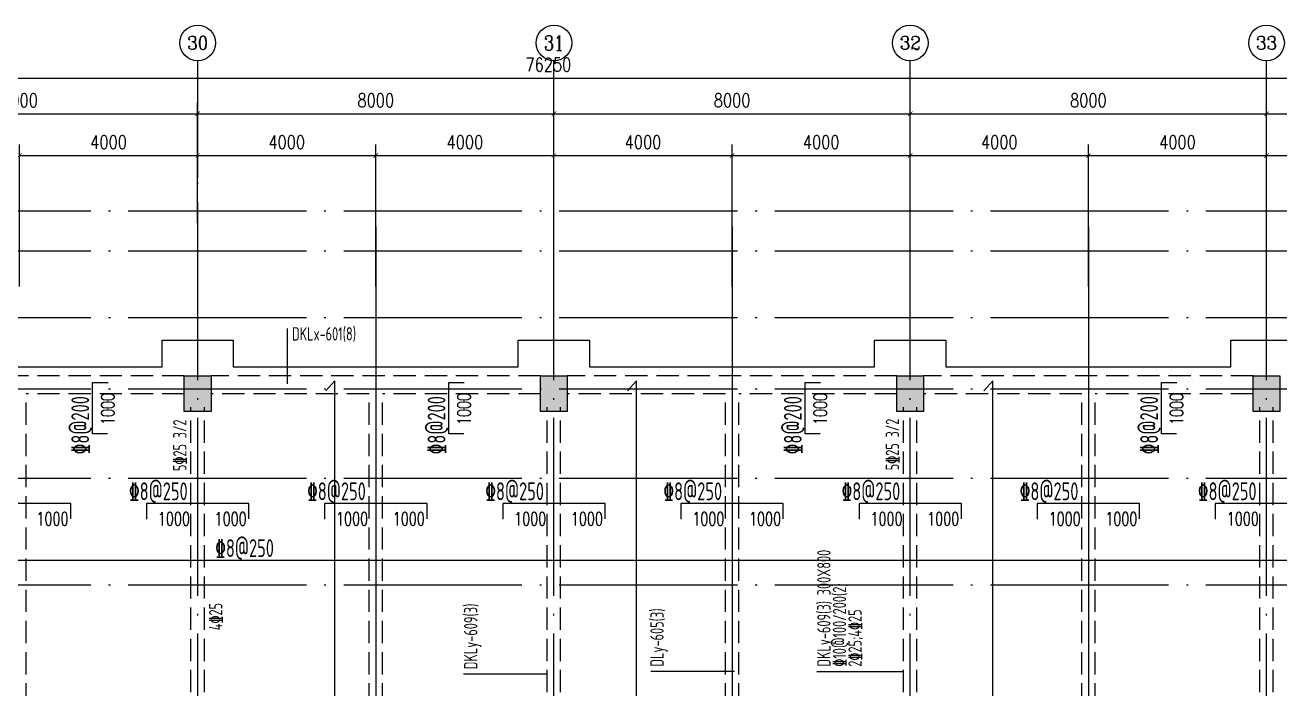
# Model space of a CAD drawing. Header units: millimetres. Extents: x 2998490 to 15040601, y 444546 to 7822218.
# Drawn here: x 14884097 to 14912272, y 7510340 to 7525238 of the extents above; entities that cross this region are included whole.
import ezdxf
from ezdxf.enums import TextEntityAlignment as Align

# ---------------------------------------------------------------- set-up
doc = ezdxf.new("R2010")
doc.units = ezdxf.units.MM
doc.header["$LTSCALE"] = 2000
doc.linetypes.add('DASH', pattern=[0.35, 0.25, -0.1])
doc.linetypes.add('DOTE', pattern=[2.42, 2, -0.2, 0.02, -0.2])
for name, color, linetype in [('3-AXIS', 3, 'Continuous'), ('3-AXIS_TEXT', 7, 'Continuous'), ('3-ban', 84, 'Continuous'), ('3-ban-rein', 1, 'Continuous'), ('3-ban-TEXT', 7, 'Continuous'), ('3-COLUMN-UP', 2, 'Continuous'), ('3-dote', 43, 'DOTE'), ('3-HATCH', 8, 'Continuous'), ('3-liang-rein-Y', 130, 'Continuous'), ('3-liang-R截面-X', 50, 'Continuous'), ('3-liang-R截面-Y', 70, 'Continuous'), ('3-liang-s-1', 44, 'Continuous'), ('3-liang-xu', 120, 'DASH'), ('AXIS', 3, 'Continuous'), ('AXIS_TEXT', 7, 'Continuous')]:
    doc.layers.add(name, color=color, linetype=linetype)
doc.layers.add('3-零部件', color=73, linetype='Continuous', lineweight=5)
doc.styles.add('_TCH_AXIS', font='COMPLEX', dxfattribs={"bigfont": 'GBCBIG'})
doc.styles.add('COMPLEX', font='COMPLEX')
doc.styles.add('DIM_FONT', font='SIMPLEX', dxfattribs={"width": 0.8, "bigfont": 'HZTXT'})
doc.styles.add('TJ1', font='tj-romans1.shx', dxfattribs={"width": 0.8, "bigfont": 'tj-hztxt1.shx'})
doc.styles.add('TSSD_Rein', font='Tssdeng.shx', dxfattribs={"width": 0.7, "bigfont": 'hztxt.shx'})
doc.dimstyles.new('DIMN100', dxfattribs={"dimtxt": 300, "dimasz": 100, "dimexe": 250, "dimexo": 300, "dimgap": 150, "dimtad": 1, "dimdec": 0, "dimzin": 0, "dimdsep": 46, "dimtxsty": 'DIM_FONT', "dimblk": 'ARCHTICK', "dimcen": 0.09, "dimclrt": 7, "dimazin": 2, "dimtfac": 1, "dimtdec": 0, "dimtix": 1, "dimtmove": 2, "dimatfit": 3, "dimldrblk": 'ARCHTICK', "dimfxl": 0, "dimtolj": 1, "dimtzin": 0, "dimarcsym": 0})

# ---------------------------------------------------------------- blocks, each defined once
blk = doc.blocks.new('_ArchTick')
at = {"color": 0, "linetype": 'ByBlock', "const_width": 0.15}
blk.add_lwpolyline([(-0.5, -0.5), (0.5, 0.5)], dxfattribs=at)
blk = doc.blocks.new('*D702')
at = {"layer": 'AXIS', "color": 0, "lineweight": -2}
for p, q in [((14879972, 7522109), (14879972, 7523500)), ((14887972, 7522109), (14887972, 7523500)), ((14879972, 7523250), (14887972, 7523250))]:
    blk.add_line(p, q, dxfattribs=at)
at = {"layer": 'Defpoints', "color": 0}
for p in [(14887972, 7523250), (14879972, 7521809), (14887972, 7521809)]:
    blk.add_point(p, dxfattribs=at)
at = {"layer": 'AXIS', "color": 0, "lineweight": -2, "xscale": 100, "yscale": 100, "zscale": 100, "rotation": 180}
blk.add_blockref('_ArchTick', (14879972, 7523250), dxfattribs=at)
at = {"layer": 'AXIS', "color": 0, "lineweight": -2, "xscale": 100, "yscale": 100, "zscale": 100}
blk.add_blockref('_ArchTick', (14887972, 7523250), dxfattribs=at)
at = {"layer": 'AXIS', "color": 7, "insert": (14883972, 7523550), "char_height": 300, "attachment_point": 5, "style": 'DIM_FONT'}
blk.add_mtext('\\A1;8000', dxfattribs=at)
blk = doc.blocks.new('*D703')
at = {"layer": 'AXIS', "color": 0, "lineweight": -2}
for p, q in [((14887972, 7522109), (14887972, 7523500)), ((14895972, 7522109), (14895972, 7523500)), ((14887972, 7523250), (14895972, 7523250))]:
    blk.add_line(p, q, dxfattribs=at)
at = {"layer": 'Defpoints', "color": 0}
for p in [(14895972, 7523250), (14887972, 7521809), (14895972, 7521809)]:
    blk.add_point(p, dxfattribs=at)
at = {"layer": 'AXIS', "color": 0, "lineweight": -2, "xscale": 100, "yscale": 100, "zscale": 100, "rotation": 180}
blk.add_blockref('_ArchTick', (14887972, 7523250), dxfattribs=at)
at = {"layer": 'AXIS', "color": 0, "lineweight": -2, "xscale": 100, "yscale": 100, "zscale": 100}
blk.add_blockref('_ArchTick', (14895972, 7523250), dxfattribs=at)
at = {"layer": 'AXIS', "color": 7, "insert": (14891972, 7523550), "char_height": 300, "attachment_point": 5, "style": 'DIM_FONT'}
blk.add_mtext('\\A1;8000', dxfattribs=at)
blk = doc.blocks.new('*D704')
at = {"layer": 'AXIS', "color": 0, "lineweight": -2}
for p, q in [((14895972, 7522109), (14895972, 7523500)), ((14903972, 7522109), (14903972, 7523500)), ((14895972, 7523250), (14903972, 7523250))]:
    blk.add_line(p, q, dxfattribs=at)
at = {"layer": 'Defpoints', "color": 0}
for p in [(14903972, 7523250), (14895972, 7521809), (14903972, 7521809)]:
    blk.add_point(p, dxfattribs=at)
at = {"layer": 'AXIS', "color": 0, "lineweight": -2, "xscale": 100, "yscale": 100, "zscale": 100, "rotation": 180}
blk.add_blockref('_ArchTick', (14895972, 7523250), dxfattribs=at)
at = {"layer": 'AXIS', "color": 0, "lineweight": -2, "xscale": 100, "yscale": 100, "zscale": 100}
blk.add_blockref('_ArchTick', (14903972, 7523250), dxfattribs=at)
at = {"layer": 'AXIS', "color": 7, "insert": (14899972, 7523550), "char_height": 300, "attachment_point": 5, "style": 'DIM_FONT'}
blk.add_mtext('\\A1;8000', dxfattribs=at)
blk = doc.blocks.new('*D705')
at = {"layer": 'AXIS', "color": 0, "lineweight": -2}
for p, q in [((14903972, 7522109), (14903972, 7523500)), ((14911972, 7522109), (14911972, 7523500)), ((14903972, 7523250), (14911972, 7523250))]:
    blk.add_line(p, q, dxfattribs=at)
at = {"layer": 'Defpoints', "color": 0}
for p in [(14911972, 7523250), (14903972, 7521809), (14911972, 7521809)]:
    blk.add_point(p, dxfattribs=at)
at = {"layer": 'AXIS', "color": 0, "lineweight": -2, "xscale": 100, "yscale": 100, "zscale": 100, "rotation": 180}
blk.add_blockref('_ArchTick', (14903972, 7523250), dxfattribs=at)
at = {"layer": 'AXIS', "color": 0, "lineweight": -2, "xscale": 100, "yscale": 100, "zscale": 100}
blk.add_blockref('_ArchTick', (14911972, 7523250), dxfattribs=at)
at = {"layer": 'AXIS', "color": 7, "insert": (14907972, 7523550), "char_height": 300, "attachment_point": 5, "style": 'DIM_FONT'}
blk.add_mtext('\\A1;8000', dxfattribs=at)
blk = doc.blocks.new('*D706')
at = {"layer": 'AXIS', "color": 0, "lineweight": -2}
for p, q in [((14911972, 7522109), (14911972, 7523500)), ((14919972, 7522109), (14919972, 7523500)), ((14911972, 7523250), (14919972, 7523250))]:
    blk.add_line(p, q, dxfattribs=at)
at = {"layer": 'Defpoints', "color": 0}
for p in [(14919972, 7523250), (14911972, 7521809), (14919972, 7521809)]:
    blk.add_point(p, dxfattribs=at)
at = {"layer": 'AXIS', "color": 0, "lineweight": -2, "xscale": 100, "yscale": 100, "zscale": 100, "rotation": 180}
blk.add_blockref('_ArchTick', (14911972, 7523250), dxfattribs=at)
at = {"layer": 'AXIS', "color": 0, "lineweight": -2, "xscale": 100, "yscale": 100, "zscale": 100}
blk.add_blockref('_ArchTick', (14919972, 7523250), dxfattribs=at)
at = {"layer": 'AXIS', "color": 7, "insert": (14915972, 7523550), "char_height": 300, "attachment_point": 5, "style": 'DIM_FONT'}
blk.add_mtext('\\A1;8000', dxfattribs=at)
blk = doc.blocks.new('*D713')
at = {"layer": 'AXIS', "color": 0, "lineweight": -2}
for p, q in [((14857722, 7521309), (14857722, 7524300)), ((14933972, 7521309), (14933972, 7524300)), ((14857722, 7524050), (14933972, 7524050))]:
    blk.add_line(p, q, dxfattribs=at)
at = {"layer": 'Defpoints', "color": 0}
for p in [(14933972, 7524050), (14857722, 7521009), (14933972, 7521009)]:
    blk.add_point(p, dxfattribs=at)
at = {"layer": 'AXIS', "color": 0, "lineweight": -2, "xscale": 100, "yscale": 100, "zscale": 100, "rotation": 180}
blk.add_blockref('_ArchTick', (14857722, 7524050), dxfattribs=at)
at = {"layer": 'AXIS', "color": 0, "lineweight": -2, "xscale": 100, "yscale": 100, "zscale": 100}
blk.add_blockref('_ArchTick', (14933972, 7524050), dxfattribs=at)
at = {"layer": 'AXIS', "color": 7, "insert": (14895847, 7524350), "char_height": 300, "attachment_point": 5, "style": 'DIM_FONT'}
blk.add_mtext('\\A1;76250', dxfattribs=at)
blk = doc.blocks.new('_AXISO')
blk.add_circle((0, 0), 0.5)
at = {"layer": '3-AXIS_TEXT', "style": 'COMPLEX', "width": 1.041667}
blk.add_attdef('A', text='', height=0.56, dxfattribs=at).set_placement((-0.25, -0.28), (0.25, -0.28), align=Align.FIT)
blk = doc.blocks.new('*D1565')
at = {"layer": '3-零部件', "color": 0, "lineweight": -2}
for p, q in [((14883972, 7519371), (14883972, 7522561)), ((14887972, 7520803), (14887972, 7522561)), ((14883972, 7522311), (14887972, 7522311))]:
    blk.add_line(p, q, dxfattribs=at)
at = {"layer": 'Defpoints', "color": 0}
for p in [(14887972, 7522311), (14887972, 7520503), (14883972, 7519071)]:
    blk.add_point(p, dxfattribs=at)
at = {"layer": '3-零部件', "color": 0, "lineweight": -2, "xscale": 100, "yscale": 100, "zscale": 100, "rotation": 180}
blk.add_blockref('_ArchTick', (14883972, 7522311), dxfattribs=at)
at = {"layer": '3-零部件', "color": 0, "lineweight": -2, "xscale": 100, "yscale": 100, "zscale": 100}
blk.add_blockref('_ArchTick', (14887972, 7522311), dxfattribs=at)
at = {"layer": '3-零部件', "color": 7, "insert": (14885972, 7522611), "char_height": 300, "attachment_point": 5, "style": 'DIM_FONT'}
blk.add_mtext('\\A1;4000', dxfattribs=at)
blk = doc.blocks.new('*D1566')
at = {"layer": '3-零部件', "color": 0, "lineweight": -2}
for p, q in [((14887972, 7520803), (14887972, 7522561)), ((14891972, 7519371), (14891972, 7522561)), ((14887972, 7522311), (14891972, 7522311))]:
    blk.add_line(p, q, dxfattribs=at)
at = {"layer": 'Defpoints', "color": 0}
for p in [(14891972, 7522311), (14887972, 7520503), (14891972, 7519071)]:
    blk.add_point(p, dxfattribs=at)
at = {"layer": '3-零部件', "color": 0, "lineweight": -2, "xscale": 100, "yscale": 100, "zscale": 100, "rotation": 180}
blk.add_blockref('_ArchTick', (14887972, 7522311), dxfattribs=at)
at = {"layer": '3-零部件', "color": 0, "lineweight": -2, "xscale": 100, "yscale": 100, "zscale": 100}
blk.add_blockref('_ArchTick', (14891972, 7522311), dxfattribs=at)
at = {"layer": '3-零部件', "color": 7, "insert": (14889972, 7522611), "char_height": 300, "attachment_point": 5, "style": 'DIM_FONT'}
blk.add_mtext('\\A1;4000', dxfattribs=at)
blk = doc.blocks.new('*D1567')
at = {"layer": '3-零部件', "color": 0, "lineweight": -2}
for p, q in [((14891972, 7519371), (14891972, 7522561)), ((14895972, 7520465), (14895972, 7522561)), ((14891972, 7522311), (14895972, 7522311))]:
    blk.add_line(p, q, dxfattribs=at)
at = {"layer": 'Defpoints', "color": 0}
for p in [(14895972, 7522311), (14895972, 7520165), (14891972, 7519071)]:
    blk.add_point(p, dxfattribs=at)
at = {"layer": '3-零部件', "color": 0, "lineweight": -2, "xscale": 100, "yscale": 100, "zscale": 100, "rotation": 180}
blk.add_blockref('_ArchTick', (14891972, 7522311), dxfattribs=at)
at = {"layer": '3-零部件', "color": 0, "lineweight": -2, "xscale": 100, "yscale": 100, "zscale": 100}
blk.add_blockref('_ArchTick', (14895972, 7522311), dxfattribs=at)
at = {"layer": '3-零部件', "color": 7, "insert": (14893972, 7522611), "char_height": 300, "attachment_point": 5, "style": 'DIM_FONT'}
blk.add_mtext('\\A1;4000', dxfattribs=at)
blk = doc.blocks.new('*D1568')
at = {"layer": '3-零部件', "color": 0, "lineweight": -2}
for p, q in [((14895972, 7520465), (14895972, 7522561)), ((14899972, 7519371), (14899972, 7522561)), ((14895972, 7522311), (14899972, 7522311))]:
    blk.add_line(p, q, dxfattribs=at)
at = {"layer": 'Defpoints', "color": 0}
for p in [(14899972, 7522311), (14895972, 7520165), (14899972, 7519071)]:
    blk.add_point(p, dxfattribs=at)
at = {"layer": '3-零部件', "color": 0, "lineweight": -2, "xscale": 100, "yscale": 100, "zscale": 100, "rotation": 180}
blk.add_blockref('_ArchTick', (14895972, 7522311), dxfattribs=at)
at = {"layer": '3-零部件', "color": 0, "lineweight": -2, "xscale": 100, "yscale": 100, "zscale": 100}
blk.add_blockref('_ArchTick', (14899972, 7522311), dxfattribs=at)
at = {"layer": '3-零部件', "color": 7, "insert": (14897972, 7522611), "char_height": 300, "attachment_point": 5, "style": 'DIM_FONT'}
blk.add_mtext('\\A1;4000', dxfattribs=at)
blk = doc.blocks.new('*D1569')
at = {"layer": '3-零部件', "color": 0, "lineweight": -2}
for p, q in [((14899972, 7519371), (14899972, 7522561)), ((14903972, 7520903), (14903972, 7522561)), ((14899972, 7522311), (14903972, 7522311))]:
    blk.add_line(p, q, dxfattribs=at)
at = {"layer": 'Defpoints', "color": 0}
for p in [(14903972, 7522311), (14903972, 7520603), (14899972, 7519071)]:
    blk.add_point(p, dxfattribs=at)
at = {"layer": '3-零部件', "color": 0, "lineweight": -2, "xscale": 100, "yscale": 100, "zscale": 100, "rotation": 180}
blk.add_blockref('_ArchTick', (14899972, 7522311), dxfattribs=at)
at = {"layer": '3-零部件', "color": 0, "lineweight": -2, "xscale": 100, "yscale": 100, "zscale": 100}
blk.add_blockref('_ArchTick', (14903972, 7522311), dxfattribs=at)
at = {"layer": '3-零部件', "color": 7, "insert": (14901972, 7522611), "char_height": 300, "attachment_point": 5, "style": 'DIM_FONT'}
blk.add_mtext('\\A1;4000', dxfattribs=at)
blk = doc.blocks.new('*D1570')
at = {"layer": '3-零部件', "color": 0, "lineweight": -2}
for p, q in [((14903972, 7520903), (14903972, 7522561)), ((14907972, 7519371), (14907972, 7522561)), ((14903972, 7522311), (14907972, 7522311))]:
    blk.add_line(p, q, dxfattribs=at)
at = {"layer": 'Defpoints', "color": 0}
for p in [(14907972, 7522311), (14903972, 7520603), (14907972, 7519071)]:
    blk.add_point(p, dxfattribs=at)
at = {"layer": '3-零部件', "color": 0, "lineweight": -2, "xscale": 100, "yscale": 100, "zscale": 100, "rotation": 180}
blk.add_blockref('_ArchTick', (14903972, 7522311), dxfattribs=at)
at = {"layer": '3-零部件', "color": 0, "lineweight": -2, "xscale": 100, "yscale": 100, "zscale": 100}
blk.add_blockref('_ArchTick', (14907972, 7522311), dxfattribs=at)
at = {"layer": '3-零部件', "color": 7, "insert": (14905972, 7522611), "char_height": 300, "attachment_point": 5, "style": 'DIM_FONT'}
blk.add_mtext('\\A1;4000', dxfattribs=at)
blk = doc.blocks.new('*D1571')
at = {"layer": '3-零部件', "color": 0, "lineweight": -2}
for p, q in [((14907972, 7519371), (14907972, 7522561)), ((14911972, 7520777), (14911972, 7522561)), ((14907972, 7522311), (14911972, 7522311))]:
    blk.add_line(p, q, dxfattribs=at)
at = {"layer": 'Defpoints', "color": 0}
for p in [(14911972, 7522311), (14911972, 7520477), (14907972, 7519071)]:
    blk.add_point(p, dxfattribs=at)
at = {"layer": '3-零部件', "color": 0, "lineweight": -2, "xscale": 100, "yscale": 100, "zscale": 100, "rotation": 180}
blk.add_blockref('_ArchTick', (14907972, 7522311), dxfattribs=at)
at = {"layer": '3-零部件', "color": 0, "lineweight": -2, "xscale": 100, "yscale": 100, "zscale": 100}
blk.add_blockref('_ArchTick', (14911972, 7522311), dxfattribs=at)
at = {"layer": '3-零部件', "color": 7, "insert": (14909972, 7522611), "char_height": 300, "attachment_point": 5, "style": 'DIM_FONT'}
blk.add_mtext('\\A1;4000', dxfattribs=at)
blk = doc.blocks.new('*D1572')
at = {"layer": '3-零部件', "color": 0, "lineweight": -2}
for p, q in [((14911972, 7520777), (14911972, 7522561)), ((14915972, 7519371), (14915972, 7522561)), ((14911972, 7522311), (14915972, 7522311))]:
    blk.add_line(p, q, dxfattribs=at)
at = {"layer": 'Defpoints', "color": 0}
for p in [(14915972, 7522311), (14911972, 7520477), (14915972, 7519071)]:
    blk.add_point(p, dxfattribs=at)
at = {"layer": '3-零部件', "color": 0, "lineweight": -2, "xscale": 100, "yscale": 100, "zscale": 100, "rotation": 180}
blk.add_blockref('_ArchTick', (14911972, 7522311), dxfattribs=at)
at = {"layer": '3-零部件', "color": 0, "lineweight": -2, "xscale": 100, "yscale": 100, "zscale": 100}
blk.add_blockref('_ArchTick', (14915972, 7522311), dxfattribs=at)
at = {"layer": '3-零部件', "color": 7, "insert": (14913972, 7522611), "char_height": 300, "attachment_point": 5, "style": 'DIM_FONT'}
blk.add_mtext('\\A1;4000', dxfattribs=at)

msp = doc.modelspace()

# ---------------------------------------------------------------- hatches: boundary and pattern name
at = {"layer": '3-HATCH'}
for points in [[(14888272.1, 7516565.4), (14887672.1, 7516565.4), (14887672.1, 7517365.4), (14888272.1, 7517365.4)], [(14896272.1, 7516565.4), (14895672.1, 7516565.4), (14895672.1, 7517365.4), (14896272.1, 7517365.4)], [(14904272.1, 7516565.4), (14903672.1, 7516565.4), (14903672.1, 7517365.4), (14904272.1, 7517365.4)], [(14912272.1, 7516565.4), (14911672.1, 7516565.4), (14911672.1, 7517365.4), (14912272.1, 7517365.4)]]:
    msp.add_hatch(color=256, dxfattribs=at).paths.add_polyline_path(points)

# ---------------------------------------------------------------- linework, layer by layer
at = {"layer": '3-AXIS', "color": 15, "linetype": 'DOTE'}
for p, q in [((14887972.1, 7493065.4), (14887972.1, 7521720.3)), ((14895972.1, 7493065.4), (14895972.1, 7521720.3)), ((14903972.1, 7493065.4), (14903972.1, 7521720.3)), ((14911972.1, 7493065.4), (14911972.1, 7521720.3)), ((14933972.1, 7521065.4), (14854748.9, 7521065.4)), ((14933972.1, 7520165.4), (14854748.9, 7520165.4)), ((14933972.1, 7518665.4), (14854748.9, 7518665.4)), ((14933972.1, 7517065.4), (14854748.9, 7517065.4)), ((14933972.1, 7515065.4), (14854748.9, 7515065.4)), ((14933972.1, 7512665.4), (14854748.9, 7512665.4))]:
    msp.add_line(p, q, dxfattribs=at)
at = {"layer": '3-ban-rein'}
for points in [[(14885950.7, 7516065.4), (14885612.7, 7516065.4), (14885612.7, 7517215.4), (14885958.7, 7517215.4)], [(14890859.2, 7507181.5), (14891052.6, 7506907.9), (14891052.6, 7517255.7), (14890849.5, 7517026.4)], [(14893950.7, 7516065.4), (14893612.7, 7516065.4), (14893612.7, 7517215.4), (14893958.7, 7517215.4)], [(14897634.4, 7507181.5), (14897827.9, 7506907.9), (14897827.9, 7517255.7), (14897624.8, 7517026.4)], [(14901950.7, 7516065.4), (14901612.7, 7516065.4), (14901612.7, 7517215.4), (14901958.7, 7517215.4)], [(14905634.4, 7507181.5), (14905827.9, 7506907.9), (14905827.9, 7517255.7), (14905624.8, 7517026.4)], [(14909950.7, 7516065.4), (14909612.7, 7516065.4), (14909612.7, 7517215.4), (14909958.7, 7517215.4)], [(14885122.2, 7514159.7), (14885122.2, 7514497.7), (14882822.2, 7514497.7), (14882822.2, 7514151.7)], [(14889122.2, 7514159.7), (14889122.2, 7514497.7), (14886822.2, 7514497.7), (14886822.2, 7514151.7)], [(14893122.2, 7514159.7), (14893122.2, 7514497.7), (14890822.2, 7514497.7), (14890822.2, 7514151.7)], [(14897122.2, 7514159.7), (14897122.2, 7514497.7), (14894822.2, 7514497.7), (14894822.2, 7514151.7)], [(14901122.2, 7514159.7), (14901122.2, 7514497.7), (14898822.2, 7514497.7), (14898822.2, 7514151.7)], [(14905122.2, 7514159.7), (14905122.2, 7514497.7), (14902822.2, 7514497.7), (14902822.2, 7514151.7)], [(14909122.2, 7514159.7), (14909122.2, 7514497.7), (14906822.2, 7514497.7), (14906822.2, 7514151.7)], [(14913122.2, 7514159.7), (14913122.2, 7514497.7), (14910822.2, 7514497.7), (14910822.2, 7514151.7)], [(14920116, 7512884.3), (14920116, 7513222.2), (14857524.9, 7513222.2), (14857524.9, 7512876.2)]]:
    msp.add_lwpolyline(points, dxfattribs=at)
at = {"layer": '3-COLUMN-UP'}
for points in [[(14888272.1, 7516565.4), (14887672.1, 7516565.4), (14887672.1, 7517365.4), (14888272.1, 7517365.4)], [(14896272.1, 7516565.4), (14895672.1, 7516565.4), (14895672.1, 7517365.4), (14896272.1, 7517365.4)], [(14904272.1, 7516565.4), (14903672.1, 7516565.4), (14903672.1, 7517365.4), (14904272.1, 7517365.4)], [(14912272.1, 7516565.4), (14911672.1, 7516565.4), (14911672.1, 7517365.4), (14912272.1, 7517365.4)]]:
    msp.add_lwpolyline(points, close=True, dxfattribs=at)
at = {"layer": '3-dote'}
for p, q in [((14891972.1, 7520707.8), (14891972.1, 7492020.8)), ((14899972.1, 7520707.8), (14899972.1, 7492020.8)), ((14907972.1, 7520707.8), (14907972.1, 7492020.8)), ((14891972.1, 7519070.6), (14891972.1, 7490889)), ((14899972.1, 7519070.6), (14899972.1, 7490889)), ((14907972.1, 7519070.6), (14907972.1, 7490889))]:
    msp.add_line(p, q, dxfattribs=at)
at = {"layer": '3-liang-R截面-X'}
msp.add_line((14889982.5, 7518425.8), (14889982.5, 7517185.3), dxfattribs=at)
at = {"layer": '3-liang-R截面-Y'}
for p, q in [((14893942.2, 7510674.9), (14895822.1, 7510674.9)), ((14900027.4, 7510733.4), (14898147.5, 7510733.4)), ((14901873.2, 7510733.4), (14903822.1, 7510733.4))]:
    msp.add_line(p, q, dxfattribs=at)
at = {"layer": '3-liang-s-1'}
msp.add_lwpolyline([(14880772.1, 7517565.4), (14887172.1, 7517565.4), (14887172.1, 7518165.4), (14888772.1, 7518165.4), (14888772.1, 7517565.4), (14895172.1, 7517565.4), (14895172.1, 7518165.4), (14896772.1, 7518165.4), (14896772.1, 7517565.4), (14903172.1, 7517565.4), (14903172.1, 7518165.4), (14904772.1, 7518165.4), (14904772.1, 7517565.4), (14911172.1, 7517565.4), (14911172.1, 7518165.4), (14912772.1, 7518165.4), (14912772.1, 7517565.4), (14919172.1, 7517565.4), (14919172.1, 7518165.4), (14920772.1, 7518165.4), (14920772.1, 7516565.4), (14920472.1, 7516565.4), (14920472.1, 7515565.4), (14923271.9, 7515565.4)], dxfattribs=at)
at = {"layer": '3-liang-xu'}
for p, q in [((14887672.2, 7517365.4), (14880272.2, 7517365.4)), ((14895672.2, 7517365.4), (14888272.2, 7517365.4)), ((14903672.2, 7517365.4), (14896272.2, 7517365.4)), ((14911672.2, 7517365.4), (14904272.2, 7517365.4)), ((14887672.2, 7516965.4), (14884122.2, 7516965.4)), ((14884122.2, 7507165.4), (14884122.2, 7516965.4)), ((14891822.2, 7516965.4), (14888272.2, 7516965.4)), ((14891822.2, 7507165.4), (14891822.2, 7516965.4)), ((14895672.2, 7516965.4), (14892122.2, 7516965.4)), ((14892122.2, 7507165.4), (14892122.2, 7516965.4)), ((14899822.2, 7516965.4), (14896272.2, 7516965.4)), ((14899822.2, 7507165.4), (14899822.2, 7516965.4)), ((14903672.2, 7516965.4), (14900122.2, 7516965.4)), ((14900122.2, 7507165.4), (14900122.2, 7516965.4)), ((14907822.2, 7516965.4), (14904272.2, 7516965.4)), ((14907822.2, 7507165.4), (14907822.2, 7516965.4)), ((14911672.2, 7516965.4), (14908122.2, 7516965.4)), ((14908122.2, 7507165.4), (14908122.2, 7516965.4)), ((14887822.2, 7507465.4), (14887822.2, 7516665.4)), ((14888122.2, 7507465.4), (14888122.2, 7516665.4)), ((14895822.2, 7507465.4), (14895822.2, 7516665.4)), ((14896122.2, 7507465.4), (14896122.2, 7516665.4)), ((14903822.2, 7507465.4), (14903822.2, 7516665.4)), ((14904122.2, 7507465.4), (14904122.2, 7516665.4)), ((14911822.2, 7507465.4), (14911822.2, 7516665.4)), ((14912122.2, 7507465.4), (14912122.2, 7516665.4))]:
    msp.add_line(p, q, dxfattribs=at)
at = {"layer": 'AXIS'}
for p, q in [((14887972.1, 7521808.7), (14887972.1, 7524438.2)), ((14895972.1, 7521808.7), (14895972.1, 7524438.2)), ((14903972.1, 7521808.7), (14903972.1, 7524438.2)), ((14911972.1, 7521808.7), (14911972.1, 7524438.2))]:
    msp.add_line(p, q, dxfattribs=at)

# ---------------------------------------------------------------- block references
ref = msp.add_blockref('_AXISO', (14887972.1, 7524838.2), dxfattribs=dict(at, xscale=800, yscale=800, zscale=800))
ref.add_attrib('A', '30', dxfattribs={"layer": 'AXIS_TEXT', "height": 300.65, "style": '_TCH_AXIS'}).set_placement((14887735.9, 7524687.8), (14888208.4, 7524687.8), align=Align.FIT)
ref = msp.add_blockref('_AXISO', (14895972.1, 7524838.2), dxfattribs=dict(at, xscale=800, yscale=800, zscale=800))
ref.add_attrib('A', '31', dxfattribs={"layer": 'AXIS_TEXT', "height": 336, "style": '_TCH_AXIS'}).set_placement((14895748.1, 7524670.2), (14896196.1, 7524670.2), align=Align.FIT)
ref = msp.add_blockref('_AXISO', (14903972.1, 7524838.2), dxfattribs=dict(at, xscale=800, yscale=800, zscale=800))
ref.add_attrib('A', '32', dxfattribs={"layer": 'AXIS_TEXT', "height": 300.65, "style": '_TCH_AXIS'}).set_placement((14903735.9, 7524687.8), (14904208.4, 7524687.8), align=Align.FIT)
ref = msp.add_blockref('_AXISO', (14911972.1, 7524838.2), dxfattribs=dict(at, xscale=800, yscale=800, zscale=800))
ref.add_attrib('A', '33', dxfattribs={"layer": 'AXIS_TEXT', "height": 300.65, "style": '_TCH_AXIS'}).set_placement((14911735.9, 7524687.8), (14912208.4, 7524687.8), align=Align.FIT)

# ---------------------------------------------------------------- texts
at = {"layer": '3-ban', "style": 'TSSD_Rein', "width": 0.7}
for s, rotation, p in [('%%1328@200', 89.99419, (14885535.6, 7515604.3, -5065)), ('%%1328@200', 89.99419, (14893535.6, 7515604.3, -5065)), ('%%1328@200', 89.99419, (14901535.6, 7515604.3, -5065)), ('%%1328@200', 89.99419, (14909535.6, 7515604.3, -5065)), ('%%1328@250', 0.00581, (14886429.7, 7514574.6, -5065)), ('%%1328@250', 0.00581, (14890429.7, 7514574.6, -5065)), ('%%1328@250', 0.00581, (14894429.7, 7514574.6, -5065)), ('%%1328@250', 0.00581, (14898429.7, 7514574.6, -5065)), ('%%1328@250', 0.00581, (14902429.7, 7514574.6, -5065)), ('%%1328@250', 0.00581, (14906429.7, 7514574.6, -5065)), ('%%1328@250', 0.00581, (14910429.7, 7514574.6, -5065)), ('%%1328@250', 0.00581, (14888366, 7513299.1, -5065))]:
    msp.add_text(s, height=400, rotation=rotation, dxfattribs=at).set_placement(p)
at = {"layer": '3-ban-TEXT', "style": 'TJ1', "width": 0.7}
for p in [(14886102.6, 7516262.4), (14894102.6, 7516262.4), (14902102.6, 7516262.4), (14910102.6, 7516262.4)]:
    msp.add_text('1000', height=300, rotation=90, dxfattribs=at).set_placement(p)
for p in [(14884351.8, 7514007.8), (14887078.9, 7514007.8), (14888351.8, 7514007.8), (14891078.9, 7514007.8), (14892351.8, 7514007.8), (14895078.9, 7514007.8), (14896351.8, 7514007.8), (14899078.9, 7514007.8), (14900351.8, 7514007.8), (14903078.9, 7514007.8), (14904351.8, 7514007.8), (14907078.9, 7514007.8), (14908351.8, 7514007.8), (14911078.9, 7514007.8)]:
    msp.add_text('1000', height=300, dxfattribs=at).set_placement(p)
at = {"layer": '3-liang-rein-Y', "style": 'TSSD_Rein', "width": 0.7}
for s, p in [('5%%13225 3/2', (14887721, 7515228.4)), ('5%%13225 3/2', (14903721, 7515246.1)), ('%%13210@100/200(2)', (14902532.8, 7510837.6)), ('4%%13225', (14888527.3, 7511655)), ('2%%13225;4%%13225', (14902882.8, 7510837.6))]:
    msp.add_text(s, height=300, rotation=90, dxfattribs=at).set_placement(p)
at = {"layer": '3-liang-R截面-X', "style": 'TSSD_Rein', "width": 0.7}
msp.add_text('DKLx-601(8)', height=300, dxfattribs=at).set_placement((14890090.5, 7518158.2))
at = {"layer": '3-liang-R截面-Y', "style": 'TSSD_Rein', "width": 0.7}
for s, p in [('DKLy-609(3) 300X800', (14902182.9, 7510837.6)), ('DKLy-609(3)', (14894251.8, 7510779.1)), ('DLy-605(3)', (14898435.5, 7510837.6))]:
    msp.add_text(s, height=300, rotation=90, dxfattribs=at).set_placement(p)

# ---------------------------------------------------------------- dimensions: what is measured, and where the dimension line sits
at = {"layer": '3-零部件'}
for base, p1, p2, picture, middle in [((14887972.1, 7522311.4), (14883972.1, 7519070.6), (14887972.1, 7520503.1), '*D1565', (14885972.1, 7522611.4)), ((14891972.1, 7522311.4), (14887972.1, 7520503.1), (14891972.1, 7519070.6), '*D1566', (14889972.1, 7522611.4)), ((14895972.1, 7522311.4), (14891972.1, 7519070.6), (14895972.1, 7520165.4), '*D1567', (14893972.1, 7522611.4)), ((14899972.1, 7522311.4), (14895972.1, 7520165.4), (14899972.1, 7519070.6), '*D1568', (14897972.1, 7522611.4)), ((14903972.1, 7522311.4), (14899972.1, 7519070.6), (14903972.1, 7520603.2), '*D1569', (14901972.1, 7522611.4)), ((14907972.1, 7522311.4), (14903972.1, 7520603.2), (14907972.1, 7519070.6), '*D1570', (14905972.1, 7522611.4)), ((14911972.1, 7522311.4), (14907972.1, 7519070.6), (14911972.1, 7520476.9), '*D1571', (14909972.1, 7522611.4)), ((14915972.1, 7522311.4), (14911972.1, 7520476.9), (14915972.1, 7519070.6), '*D1572', (14913972.1, 7522611.4))]:
    dim = msp.add_linear_dim(base=base, p1=p1, p2=p2, dimstyle='DIMN100', dxfattribs=at)
    dim.commit()
    dim.dimension.update_dxf_attribs({"geometry": picture, "text_midpoint": middle})
at = {"layer": 'AXIS'}
for p1, p2, distance, picture, middle in [((14857722.1, 7521008.7), (14933972.1, 7521008.7), 3040.9, '*D713', (14895847.1, 7524349.5)), ((14879972.1, 7521808.7), (14887972.1, 7521808.7), 1440.9, '*D702', (14883972.1, 7523549.5)), ((14887972.1, 7521808.7), (14895972.1, 7521808.7), 1440.9, '*D703', (14891972.1, 7523549.5)), ((14895972.1, 7521808.7), (14903972.1, 7521808.7), 1440.9, '*D704', (14899972.1, 7523549.5)), ((14903972.1, 7521808.7), (14911972.1, 7521808.7), 1440.9, '*D705', (14907972.1, 7523549.5)), ((14911972.1, 7521808.7), (14919972.1, 7521808.7), 1440.9, '*D706', (14915972.1, 7523549.5))]:
    dim = msp.add_aligned_dim(p1=p1, p2=p2, distance=distance, dimstyle='DIMN100', dxfattribs=at)
    dim.commit()
    dim.dimension.update_dxf_attribs({"geometry": picture, "text_midpoint": middle})

doc.saveas('drawing.dxf')
